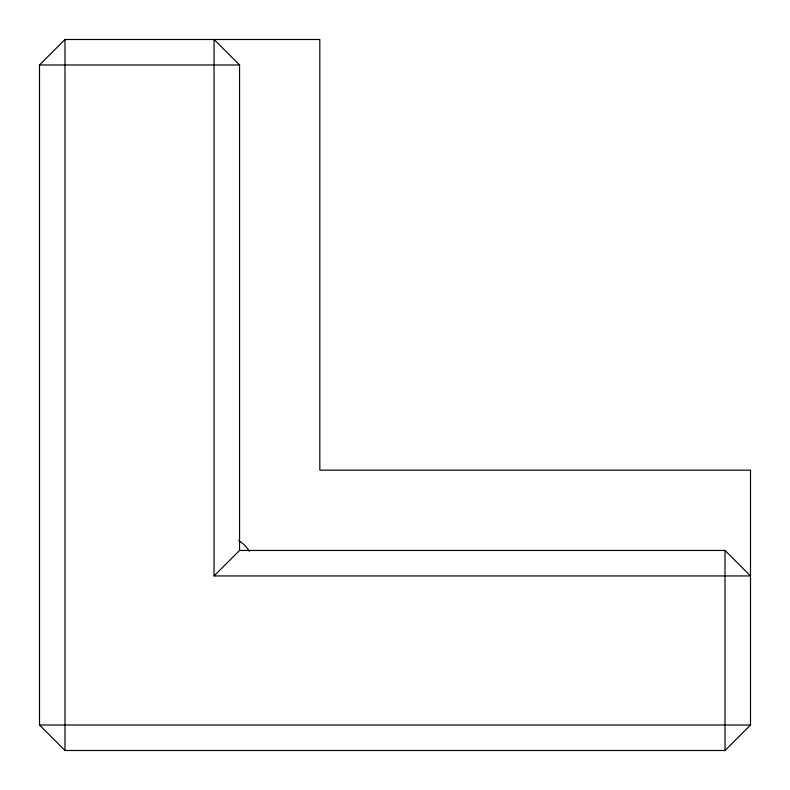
<?xml version="1.0" encoding="UTF-8"?>
<svg xmlns="http://www.w3.org/2000/svg" width="790" height="790" viewBox="0 0 790 790"><rect width="100%" height="100%" fill="white"/><g stroke="black" fill="none" stroke-linecap="round" stroke-linejoin="round"><path stroke-width="1.19" d="M39.5 64.987L64.987 39.5L319.822 39.5L319.822 470.178L750.5 470.178L750.5 725.013L725.013 750.5L64.987 750.5L39.5 725.013L39.5 64.987L239.548 64.987L239.548 550.452L214.06 575.94L750.5 575.94L725.013 550.452L239.548 550.452M39.5 725.013L750.5 725.013M239.548 64.987L214.06 39.5L214.06 575.94M725.013 550.452L725.013 750.5M64.987 39.5L64.987 750.5M238.758 540.755A28.667 28.667 0 0 1 249.245 551.242"/></g></svg>
